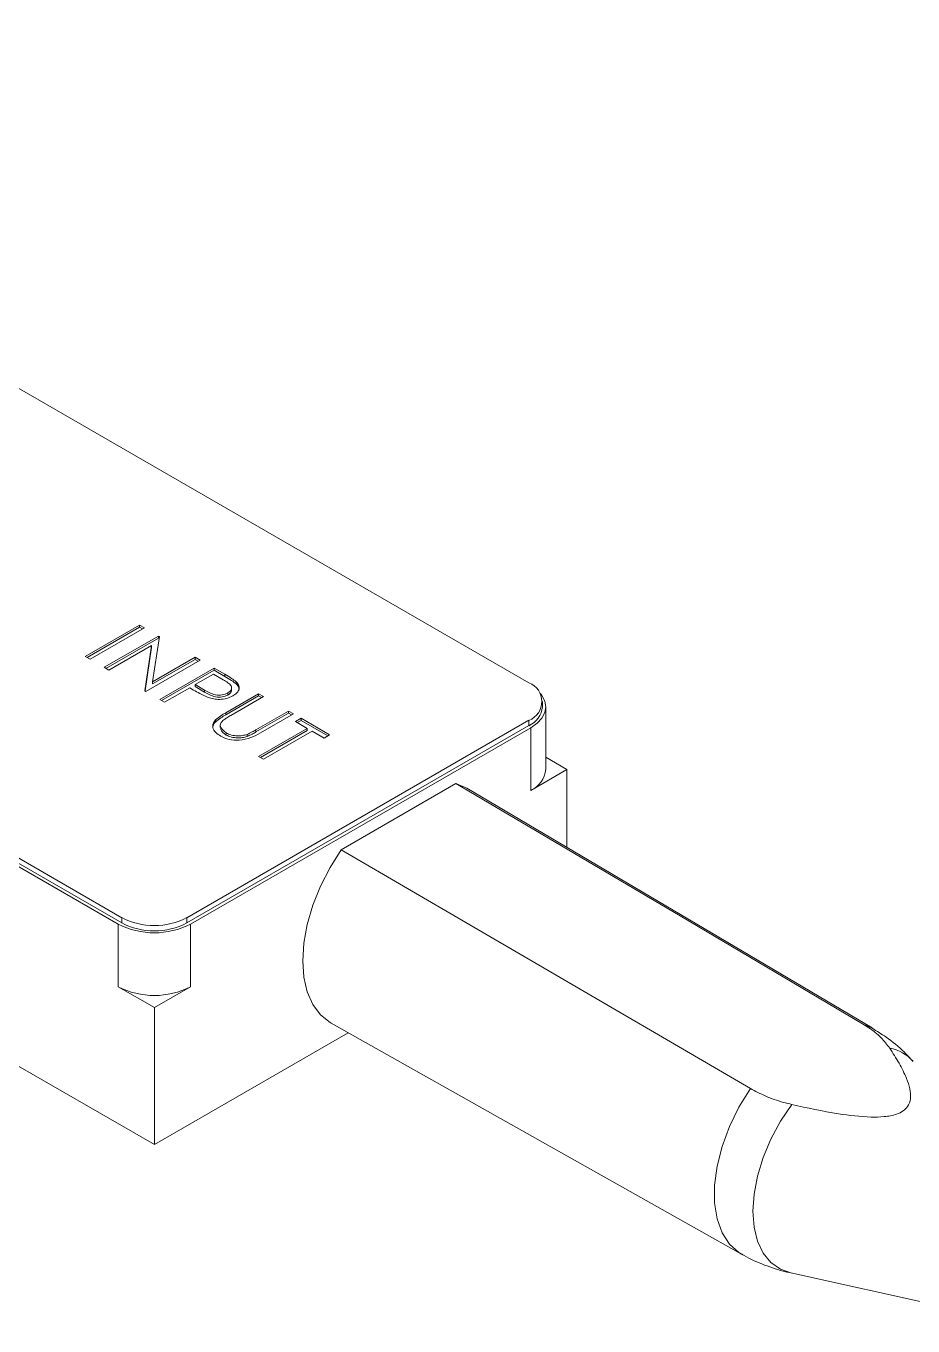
# Model space of a CAD drawing. Header units: millimetres. Extents: x 2 to 278, y 1 to 215.
# Drawn here: x 235.95 to 253.28, y 155.06 to 180.47 of the extents above; entities that cross this region are included whole.
import ezdxf

# ---------------------------------------------------------------- set-up
doc = ezdxf.new("R2010")
doc.units = ezdxf.units.MM

msp = doc.modelspace()

# ---------------------------------------------------------------- linework, layer by layer
at = {"color": 7, "linetype": 'Continuous', "lineweight": 18}
for p, q in [((201.194, 193.371), (245.777, 167.634)), ((193.204, 188.634), (237.752, 162.917)), ((237.823, 163.041), (193.239, 188.779)), ((237.823, 162.938), (193.239, 188.675)), ((237.11, 168.147), (238.171, 168.759)), ((238.171, 168.759), (238.266, 168.704)), ((238.171, 168.718), (238.171, 168.759)), ((237.145, 168.127), (238.171, 168.718)), ((238.266, 168.704), (237.205, 168.092)), ((237.477, 167.935), (238.538, 168.547)), ((237.512, 167.915), (238.538, 168.507)), ((238.171, 168.718), (238.23, 168.684)), ((238.558, 168.536), (238.424, 167.649)), ((238.538, 168.547), (238.558, 168.536)), ((238.538, 168.507), (238.538, 168.547)), ((238.538, 168.507), (238.552, 168.498)), ((238.405, 168.361), (237.572, 167.88)), ((238.271, 167.477), (238.405, 168.361)), ((238.277, 167.473), (238.405, 168.32)), ((238.405, 168.32), (238.405, 168.361)), ((237.205, 168.092), (237.11, 168.147)), ((239.354, 168.076), (238.293, 167.464)), ((238.424, 167.649), (239.259, 168.131)), ((238.424, 167.609), (239.259, 168.09)), ((239.259, 168.131), (239.354, 168.076)), ((239.259, 168.09), (239.259, 168.131)), ((239.259, 168.09), (239.318, 168.056)), ((237.572, 167.88), (237.477, 167.935)), ((238.565, 167.307), (239.626, 167.919)), ((238.6, 167.287), (239.626, 167.879)), ((239.612, 167.802), (239.259, 167.597)), ((239.806, 167.69), (239.612, 167.802)), ((239.626, 167.919), (239.834, 167.799)), ((239.626, 167.879), (239.626, 167.919)), ((239.626, 167.879), (239.834, 167.758)), ((239.834, 167.758), (239.834, 167.799)), ((238.293, 167.464), (238.271, 167.477)), ((238.424, 167.609), (238.424, 167.649)), ((239.15, 167.535), (238.66, 167.252)), ((239.226, 167.491), (239.15, 167.535)), ((239.259, 167.597), (239.442, 167.489)), ((239.259, 167.557), (239.259, 167.597)), ((239.259, 167.557), (239.442, 167.448)), ((239.442, 167.448), (239.442, 167.489)), ((239.968, 167.486), (239.968, 167.537)), ((240.059, 167.61), (240.059, 167.651)), ((238.66, 167.252), (238.565, 167.307)), ((239.855, 167.047), (240.496, 167.417)), ((239.855, 167.006), (240.496, 167.376)), ((239.898, 167.392), (239.898, 167.433)), ((240.591, 167.362), (239.956, 166.995)), ((240.496, 167.417), (240.591, 167.362)), ((240.496, 167.376), (240.496, 167.417)), ((240.496, 167.376), (240.556, 167.342)), ((246.041, 167.163), (246.041, 167.266)), ((239.855, 167.006), (239.855, 167.047)), ((240.445, 166.713), (241.081, 167.079)), ((240.445, 166.672), (241.081, 167.039)), ((241.176, 167.024), (240.535, 166.655)), ((241.081, 167.079), (241.176, 167.024)), ((241.081, 167.039), (241.081, 167.079)), ((241.081, 167.039), (241.14, 167.004)), ((246.106, 165.938), (246.106, 167.163)), ((245.777, 166.899), (239.095, 163.041)), ((245.777, 166.795), (239.095, 162.938)), ((239.166, 162.917), (245.813, 166.754)), ((239.651, 166.866), (239.651, 166.907)), ((239.748, 166.81), (239.748, 166.759)), ((240.445, 166.672), (240.445, 166.713)), ((240.496, 166.192), (241.448, 166.742)), ((240.531, 166.172), (241.448, 166.701)), ((241.217, 166.875), (241.325, 166.938)), ((241.448, 166.742), (241.217, 166.875)), ((241.252, 166.855), (241.325, 166.897)), ((241.325, 166.938), (241.883, 166.616)), ((241.325, 166.897), (241.325, 166.938)), ((241.325, 166.897), (241.848, 166.596)), ((241.448, 166.701), (241.448, 166.742)), ((245.777, 166.795), (245.777, 166.899)), ((245.813, 165.529), (245.813, 166.754)), ((239.862, 166.612), (239.862, 166.653)), ((240.27, 166.583), (240.27, 166.624)), ((241.543, 166.687), (240.591, 166.137)), ((241.774, 166.553), (241.543, 166.687)), ((241.883, 166.616), (241.774, 166.553)), ((240.591, 166.137), (240.496, 166.192)), ((246.52, 165.938), (245.813, 165.529)), ((246.106, 166.177), (246.52, 165.938)), ((246.52, 165.938), (246.52, 164.414)), ((244.351, 165.662), (242.112, 164.369)), ((244.565, 165.57), (244.351, 165.662)), ((252.484, 160.886), (244.565, 165.57)), ((237.752, 161.692), (237.752, 162.917)), ((237.823, 162.938), (237.823, 163.041)), ((239.095, 163.041), (239.095, 162.938)), ((239.166, 161.692), (239.166, 162.917)), ((237.752, 161.692), (238.459, 161.284)), ((238.459, 161.284), (239.166, 161.692)), ((238.459, 161.284), (238.459, 158.606)), ((241.915, 160.98), (249.932, 156.466)), ((238.459, 158.606), (242.248, 160.793)), ((235.027, 160.587), (238.459, 158.606)), ((250.893, 156.098), (255.579, 155.06)), ((250.893, 156.098), (250.914, 156.093))]:
    msp.add_line(p, q, dxfattribs=at)
at = {"color": 8, "linetype": 'Continuous', "lineweight": 18}
msp.add_line((252.296, 160.968), (252.484, 160.885), dxfattribs=at)
at = {"color": 7, "linetype": 'Continuous', "lineweight": 18, "flags": 128}
for points in [[(245.813, 166.754), (245.937, 166.842), (246.03, 166.942), (246.087, 167.05), (246.106, 167.163), (246.087, 167.275), (246.03, 167.383), (246.001, 167.42)], [(252.296, 160.968), (248.73, 163.075), (244.351, 165.662)], [(242.112, 164.369), (241.894, 164.022), (241.707, 163.658), (241.557, 163.284), (241.447, 162.91), (241.381, 162.546), (241.358, 162.198), (241.381, 161.877), (241.447, 161.59), (241.557, 161.343), (241.707, 161.142), (241.894, 160.993), (241.915, 160.98)], [(242.112, 164.369), (245.838, 162.193), (250.104, 159.702)]]:
    msp.add_lwpolyline(points, dxfattribs=at)
at = {"color": 8, "linetype": 'Continuous', "lineweight": 18, "flags": 128}
for points in [[(249.932, 156.466), (249.881, 156.497), (249.695, 156.662), (249.551, 156.884), (249.452, 157.155), (249.402, 157.469), (249.402, 157.816), (249.452, 158.187), (249.551, 158.572), (249.695, 158.96), (249.881, 159.34), (250.104, 159.702)], [(250.914, 159.39), (250.695, 159.061), (250.507, 158.713), (250.355, 158.353), (250.244, 157.991), (250.175, 157.638), (250.153, 157.302), (250.175, 156.992), (250.244, 156.717), (250.355, 156.484), (250.507, 156.3), (250.695, 156.168), (250.893, 156.098)]]:
    msp.add_lwpolyline(points, dxfattribs=at)
at = {"color": 7, "linetype": 'Continuous', "lineweight": 18}
for centre, radius, start, end in [((245.638, 167.266), 0.393, 290.7834, 69.2166), ((245.591, 167.207), 0.453, 294.3747, 354.3052), ((245.605, 165.988), 0.503, 294.3747, 354.3052), ((238.459, 164.282), 1.537, 242.6097, 297.3903), ((238.459, 164.27), 1.383, 242.6097, 297.3903), ((238.459, 164.166), 1.383, 242.6097, 297.3903), ((238.459, 163.057), 1.537, 242.6097, 297.3903)]:
    msp.add_arc(centre, radius, start, end, dxfattribs=at)
at = {"color": 8, "linetype": 'Continuous', "lineweight": 18}
msp.add_arc((252.671, 159.681), 0.827, 42.3034, 79.1909, dxfattribs=at)
at = {"color": 7, "linetype": 'Continuous', "lineweight": 18}
for points, knots in [([(239.834, 167.799), (239.879, 167.773), (239.96, 167.727), (240.029, 167.674), (240.059, 167.651)], [0, 0, 0, 0, 0.560314, 1, 1, 1, 1]), ([(239.834, 167.758), (239.879, 167.732), (239.96, 167.686), (240.029, 167.633), (240.059, 167.61)], [0, 0, 0, 0, 0.560314, 1, 1, 1, 1]), ([(239.513, 167.345), (239.457, 167.37), (239.356, 167.416), (239.265, 167.468), (239.226, 167.491)], [0, 0, 0, 0, 0.559694, 1, 1, 1, 1]), ([(239.442, 167.489), (239.474, 167.471), (239.537, 167.436), (239.631, 167.399), (239.718, 167.39), (239.808, 167.395), (239.862, 167.418), (239.898, 167.433)], [0, 0, 0, 0, 0.251135, 0.50104, 0.626338, 0.751739, 1, 1, 1, 1]), ([(239.898, 167.433), (239.924, 167.453), (239.963, 167.484), (239.971, 167.534), (239.958, 167.584), (239.895, 167.636), (239.836, 167.672), (239.806, 167.69)], [0, 0, 0, 0, 0.248297, 0.373717, 0.499032, 0.74887, 1, 1, 1, 1]), ([(239.898, 167.392), (239.925, 167.413), (239.964, 167.443), (239.967, 167.479), (239.968, 167.491)], [0, 0, 0, 0, 0.6764777, 1, 1, 1, 1]), ([(240.059, 167.651), (240.08, 167.625), (240.121, 167.575), (240.116, 167.495), (240.07, 167.427), (240.019, 167.395), (239.994, 167.378)], [0, 0, 0, 0, 0.279705, 0.559381, 0.779509, 1, 1, 1, 1]), ([(240.059, 167.61), (240.082, 167.585), (240.116, 167.548), (240.11, 167.508), (240.108, 167.496)], [0, 0, 0, 0, 0.697647, 1, 1, 1, 1]), ([(239.442, 167.448), (239.474, 167.43), (239.537, 167.395), (239.631, 167.359), (239.718, 167.349), (239.808, 167.354), (239.862, 167.377), (239.898, 167.392)], [0, 0, 0, 0, 0.251135, 0.50104, 0.626338, 0.751739, 1, 1, 1, 1]), ([(239.994, 167.378), (239.956, 167.36), (239.881, 167.322), (239.743, 167.304), (239.616, 167.314), (239.547, 167.335), (239.513, 167.345)], [0, 0, 0, 0, 0.280099, 0.559324, 0.779458, 1, 1, 1, 1]), ([(239.651, 166.907), (239.685, 166.935), (239.747, 166.985), (239.822, 167.028), (239.855, 167.047)], [0, 0, 0, 0, 0.559499, 1, 1, 1, 1]), ([(239.651, 166.866), (239.685, 166.894), (239.747, 166.944), (239.822, 166.987), (239.855, 167.006)], [0, 0, 0, 0, 0.559499, 1, 1, 1, 1]), ([(239.956, 166.995), (239.929, 166.98), (239.882, 166.953), (239.838, 166.924), (239.819, 166.911)], [0, 0, 0, 0, 0.5601244, 1, 1, 1, 1]), ([(239.758, 166.587), (239.721, 166.612), (239.646, 166.661), (239.597, 166.75), (239.597, 166.836), (239.633, 166.883), (239.651, 166.907)], [0, 0, 0, 0, 0.280221, 0.559914, 0.779952, 1, 1, 1, 1]), ([(239.604, 166.751), (239.604, 166.766), (239.601, 166.806), (239.631, 166.843), (239.651, 166.866)], [0, 0, 0, 0, 0.355994, 1, 1, 1, 1]), ([(239.819, 166.911), (239.793, 166.889), (239.742, 166.843), (239.749, 166.743), (239.819, 166.687), (239.862, 166.653)], [0, 0, 0, 0, 0.281057, 0.560821, 1, 1, 1, 1]), ([(239.757, 166.764), (239.756, 166.749), (239.751, 166.692), (239.815, 166.646), (239.862, 166.612)], [0, 0, 0, 0, 0.258581, 1, 1, 1, 1]), ([(240.27, 166.624), (240.304, 166.639), (240.366, 166.666), (240.421, 166.698), (240.445, 166.713)], [0, 0, 0, 0, 0.559624, 1, 1, 1, 1]), ([(240.535, 166.655), (240.475, 166.621), (240.356, 166.554), (240.135, 166.501), (239.913, 166.515), (239.81, 166.563), (239.758, 166.587)], [0, 0, 0, 0, 0.281655, 0.560111, 0.78008, 1, 1, 1, 1]), ([(239.862, 166.653), (239.894, 166.637), (239.959, 166.607), (240.075, 166.592), (240.182, 166.599), (240.24, 166.615), (240.27, 166.624)], [0, 0, 0, 0, 0.279787, 0.559377, 0.779569, 1, 1, 1, 1]), ([(239.862, 166.612), (239.894, 166.597), (239.959, 166.567), (240.075, 166.552), (240.182, 166.558), (240.24, 166.575), (240.27, 166.583)], [0, 0, 0, 0, 0.279787, 0.559377, 0.779569, 1, 1, 1, 1]), ([(240.27, 166.583), (240.304, 166.598), (240.366, 166.626), (240.421, 166.658), (240.445, 166.672)], [0, 0, 0, 0, 0.559624, 1, 1, 1, 1]), ([(252.826, 160.493), (252.773, 160.563), (252.664, 160.705), (252.471, 160.86), (252.338, 160.942), (252.296, 160.968)], [0, 0, 0, 0, 0.4017054, 0.8153586, 1, 1, 1, 1]), ([(253.28, 160.232), (253.225, 160.292), (253.067, 160.468), (252.799, 160.689), (252.574, 160.824), (252.481, 160.88)], [0, 0, 0, 0, 0.237114, 0.686337, 1, 1, 1, 1]), ([(250.914, 159.39), (251.215, 159.324), (251.717, 159.214), (252.332, 159.14), (252.719, 159.146), (252.941, 159.185), (253.096, 159.26), (253.197, 159.363), (253.244, 159.514), (253.225, 159.7), (253.147, 159.934), (253.014, 160.2), (252.889, 160.395), (252.826, 160.493)], [0, 0, 0, 0, 0.214072, 0.35833, 0.414986, 0.472221, 0.510071, 0.547884, 0.606855, 0.682872, 0.760966, 0.88015, 1, 1, 1, 1]), ([(250.104, 159.702), (250.201, 159.651), (250.398, 159.546), (250.68, 159.448), (250.859, 159.403), (250.914, 159.39)], [0, 0, 0, 0, 0.4020546, 0.8153631, 1, 1, 1, 1]), ([(249.933, 156.469), (249.949, 156.459), (250.089, 156.369), (250.378, 156.25), (250.687, 156.142), (250.861, 156.107), (250.895, 156.1)], [0, 0, 0, 0, 0.053676, 0.4826716, 0.9009382, 1, 1, 1, 1])]:
    msp.add_open_spline(points, degree=3, knots=knots, dxfattribs=at)

doc.saveas('drawing.dxf')
